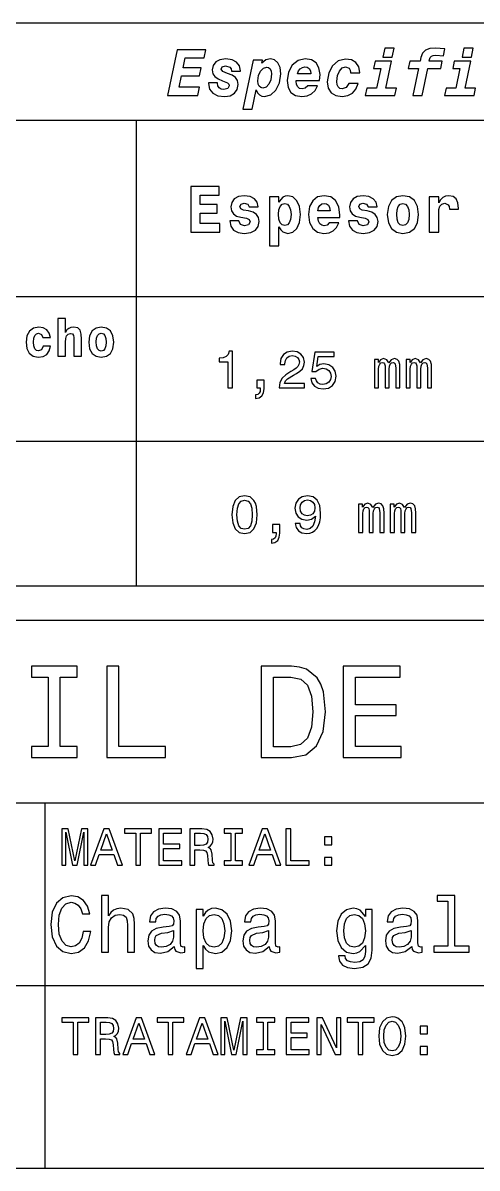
# Model space of a CAD drawing. Extents: x 25 to 410, y 10 to 284.
# Drawn here: x 318.8 to 343.7, y 10 to 72.7 of the extents above; entities that cross this region are included whole.
import ezdxf

# ---------------------------------------------------------------- set-up
doc = ezdxf.new("R2010")
doc.units = 0
doc.layers.get('0').update_dxf_attribs({"linetype": 'CONTINUOUS'})

msp = doc.modelspace()

# ---------------------------------------------------------------- linework, layer by layer
at = {"color": 7}
for p, q in [((290, 72.687), (398.063, 72.687)), ((290, 67.357), (398.063, 67.357)), ((325, 67.357), (325, 41.879)), ((290, 57.711), (398.063, 57.711)), ((290, 49.795), (398.063, 49.795)), ((290, 41.879), (398.063, 41.879)), ((235, 40), (410, 40)), ((275, 30), (410, 30)), ((320, 30), (320, 10)), ((320, 30), (365, 30)), ((275, 20), (410, 20)), ((25, 10), (410, 10))]:
    msp.add_line(p, q, dxfattribs=at)
for points in [[(326.722, 68.718), (328.379, 68.718), (328.473, 69.168), (327.353, 69.168), (327.486, 69.791), (328.469, 69.791), (328.563, 70.234), (327.58, 70.234), (327.695, 70.768), (328.732, 70.768), (328.822, 71.218), (327.252, 71.218)], [(339.031, 70.818), (339.136, 71.304), (338.624, 71.304), (338.52, 70.818)], [(340.163, 68.718), (340.663, 68.718), (340.977, 70.191), (341.686, 70.191), (341.773, 70.587), (341.063, 70.587), (341.081, 70.688), (341.114, 70.8), (341.175, 70.872), (341.272, 70.908), (341.423, 70.919), (341.834, 70.879), (341.917, 71.268), (341.409, 71.304), (341.085, 71.279), (340.847, 71.193), (340.688, 71.038), (340.598, 70.796), (340.555, 70.587), (339.99, 70.587), (339.9, 70.191), (340.465, 70.191)], [(343.369, 70.818), (343.473, 71.304), (342.961, 71.304), (342.857, 70.818)], [(328.974, 69.399), (328.974, 69.366), (329.028, 69.06), (329.201, 68.837), (329.478, 68.703), (329.864, 68.653), (330.159, 68.703), (330.393, 68.833), (330.544, 69.042), (330.598, 69.316), (330.559, 69.543), (330.443, 69.701), (330.256, 69.82), (330, 69.925), (329.745, 70.025), (329.655, 70.162), (329.719, 70.288), (329.903, 70.339), (330.137, 70.263), (330.202, 70.17), (330.235, 70.047), (330.721, 70.047), (330.721, 70.069), (330.667, 70.335), (330.508, 70.541), (330.256, 70.67), (329.921, 70.717), (329.597, 70.674), (329.363, 70.555), (329.215, 70.364), (329.168, 70.112), (329.204, 69.903), (329.312, 69.745), (329.489, 69.618), (329.741, 69.51), (330.011, 69.399), (330.076, 69.337), (330.101, 69.247), (330.026, 69.096), (329.813, 69.046), (329.669, 69.067), (329.557, 69.136), (329.485, 69.244), (329.464, 69.391), (329.464, 69.399)], [(331.355, 67.969), (331.575, 69.031), (331.657, 68.862), (331.758, 68.743), (331.884, 68.678), (332.043, 68.653), (332.374, 68.747), (332.659, 69.013), (332.857, 69.41), (332.933, 69.903), (332.889, 70.249), (332.774, 70.505), (332.59, 70.663), (332.356, 70.721), (332.108, 70.66), (331.881, 70.476), (331.92, 70.652), (331.413, 70.652), (330.854, 67.969)], [(332.158, 70.27), (332.263, 70.245), (332.345, 70.173), (332.403, 70.054), (332.425, 69.892), (332.382, 69.575), (332.273, 69.33), (332.119, 69.172), (331.946, 69.118), (331.834, 69.143), (331.751, 69.219), (331.693, 69.341), (331.675, 69.51), (331.711, 69.806), (331.82, 70.047), (331.974, 70.209)], [(333.772, 69.528), (335.044, 69.528), (335.076, 69.86), (335.018, 70.224), (334.856, 70.494), (334.604, 70.66), (334.269, 70.721), (333.876, 70.627), (333.559, 70.375), (333.351, 69.997), (333.275, 69.525), (333.329, 69.154), (333.484, 68.88), (333.74, 68.714), (334.082, 68.653), (334.374, 68.693), (334.615, 68.797), (334.802, 68.981), (334.943, 69.237), (334.402, 69.237), (334.262, 69.118), (334.1, 69.078), (333.959, 69.103), (333.855, 69.186), (333.79, 69.319), (333.772, 69.503)], [(333.837, 69.899), (333.902, 70.062), (333.995, 70.18), (334.114, 70.252), (334.244, 70.281), (334.381, 70.256), (334.482, 70.184), (334.547, 70.065), (334.572, 69.899)], [(336.654, 69.363), (336.503, 69.15), (336.294, 69.078), (336.164, 69.103), (336.07, 69.179), (336.016, 69.301), (335.998, 69.478), (336.034, 69.799), (336.139, 70.054), (336.286, 70.224), (336.467, 70.285), (336.665, 70.202), (336.722, 70.105), (336.744, 69.975), (336.744, 69.946), (337.259, 69.946), (337.259, 69.971), (337.205, 70.281), (337.047, 70.512), (336.798, 70.66), (336.467, 70.71), (336.074, 70.609), (335.76, 70.346), (335.552, 69.95), (335.476, 69.464), (335.526, 69.114), (335.685, 68.862), (335.941, 68.711), (336.29, 68.657), (336.593, 68.707), (336.848, 68.844), (337.043, 69.064), (337.173, 69.363)], [(338.686, 69.107), (338.999, 70.587), (338.091, 70.587), (338.008, 70.191), (338.401, 70.191), (338.174, 69.107), (337.641, 69.107), (337.558, 68.718), (339.175, 68.718), (339.258, 69.107)], [(343.023, 69.107), (343.336, 70.587), (342.428, 70.587), (342.345, 70.191), (342.738, 70.191), (342.511, 69.107), (341.978, 69.107), (341.895, 68.718), (343.513, 68.718), (343.595, 69.107)], [(327.997, 63.726), (327.997, 61.226), (329.586, 61.226), (329.586, 61.702), (328.516, 61.702), (328.516, 62.275), (329.449, 62.275), (329.449, 62.754), (328.516, 62.754), (328.516, 63.251), (329.557, 63.251), (329.557, 63.726)], [(331.052, 61.994), (331.193, 61.925), (331.243, 61.796), (331.164, 61.637), (330.933, 61.576), (330.714, 61.648), (330.627, 61.85), (330.137, 61.85), (330.188, 61.554), (330.343, 61.335), (330.591, 61.205), (330.93, 61.158), (331.279, 61.205), (331.535, 61.335), (331.693, 61.543), (331.747, 61.824), (331.708, 62.041), (331.6, 62.206), (331.416, 62.325), (331.157, 62.397), (330.876, 62.444), (330.742, 62.505), (330.692, 62.635), (330.753, 62.761), (330.923, 62.815), (331.121, 62.757), (331.2, 62.617), (331.693, 62.617), (331.693, 62.624), (331.639, 62.869), (331.488, 63.06), (331.247, 63.183), (330.93, 63.226), (330.613, 63.183), (330.382, 63.056), (330.238, 62.862), (330.191, 62.61), (330.227, 62.401), (330.335, 62.235), (330.508, 62.116), (330.746, 62.048)], [(332.306, 63.165), (332.306, 60.477), (332.821, 60.477), (332.821, 61.525), (332.922, 61.36), (333.034, 61.245), (333.322, 61.158), (333.592, 61.226), (333.808, 61.428), (333.949, 61.756), (334.003, 62.196), (333.949, 62.631), (333.808, 62.956), (333.592, 63.157), (333.322, 63.229), (333.163, 63.208), (333.034, 63.143), (332.922, 63.028), (332.821, 62.866), (332.821, 63.165)], [(333.149, 62.797), (333.286, 62.757), (333.394, 62.642), (333.462, 62.455), (333.487, 62.196), (333.462, 61.933), (333.394, 61.742), (333.286, 61.626), (333.149, 61.59), (332.997, 61.626), (332.886, 61.745), (332.817, 61.94), (332.796, 62.21), (332.817, 62.462), (332.889, 62.646), (333.001, 62.757)], [(335.573, 61.745), (335.465, 61.623), (335.31, 61.58), (335.173, 61.608), (335.065, 61.695), (334.986, 61.839), (334.95, 62.037), (336.157, 62.037), (336.16, 62.167), (336.103, 62.624), (335.933, 62.959), (335.663, 63.161), (335.296, 63.229), (334.946, 63.157), (334.676, 62.956), (334.503, 62.628), (334.446, 62.196), (334.503, 61.756), (334.676, 61.428), (334.939, 61.226), (335.285, 61.158), (335.573, 61.194), (335.804, 61.299), (335.98, 61.479), (336.113, 61.745)], [(335.631, 62.408), (334.961, 62.408), (334.99, 62.574), (335.065, 62.7), (335.17, 62.779), (335.296, 62.808), (335.429, 62.779), (335.534, 62.703), (335.598, 62.577)], [(337.558, 61.994), (337.699, 61.925), (337.749, 61.796), (337.67, 61.637), (337.439, 61.576), (337.219, 61.648), (337.133, 61.85), (336.643, 61.85), (336.693, 61.554), (336.848, 61.335), (337.097, 61.205), (337.436, 61.158), (337.785, 61.205), (338.041, 61.335), (338.199, 61.543), (338.253, 61.824), (338.214, 62.041), (338.106, 62.206), (337.922, 62.325), (337.663, 62.397), (337.382, 62.444), (337.248, 62.505), (337.198, 62.635), (337.259, 62.761), (337.428, 62.815), (337.626, 62.757), (337.706, 62.617), (338.199, 62.617), (338.199, 62.624), (338.145, 62.869), (337.994, 63.06), (337.753, 63.183), (337.436, 63.226), (337.119, 63.183), (336.888, 63.056), (336.744, 62.862), (336.697, 62.61), (336.733, 62.401), (336.841, 62.235), (337.014, 62.116), (337.252, 62.048)], [(338.761, 62.192), (338.819, 61.749), (338.988, 61.425), (339.258, 61.226), (339.619, 61.158), (339.975, 61.226), (340.245, 61.425), (340.415, 61.749), (340.476, 62.192), (340.415, 62.631), (340.245, 62.959), (339.972, 63.157), (339.615, 63.229), (339.258, 63.157), (338.988, 62.959), (338.819, 62.631)], [(339.619, 62.801), (339.763, 62.761), (339.871, 62.646), (339.936, 62.455), (339.961, 62.196), (339.936, 61.933), (339.871, 61.742), (339.763, 61.626), (339.619, 61.59), (339.471, 61.626), (339.363, 61.745), (339.298, 61.94), (339.276, 62.21), (339.298, 62.462), (339.366, 62.646), (339.474, 62.761)], [(341.059, 63.161), (341.059, 61.226), (341.578, 61.226), (341.578, 62.21), (341.589, 62.469), (341.643, 62.657), (341.744, 62.772), (341.91, 62.812), (342.093, 62.729), (342.144, 62.631), (342.162, 62.498), (342.162, 62.487), (342.663, 62.487), (342.663, 62.52), (342.63, 62.83), (342.536, 63.049), (342.374, 63.179), (342.14, 63.226), (341.953, 63.201), (341.802, 63.129), (341.675, 63.006), (341.578, 62.833), (341.578, 63.161)], [(320.723, 56.505), (320.723, 54.436), (321.135, 54.436), (321.135, 55.206), (321.147, 55.416), (321.19, 55.566), (321.274, 55.655), (321.403, 55.687), (321.51, 55.658), (321.568, 55.583), (321.588, 55.459), (321.594, 55.298), (321.594, 54.436), (322.006, 54.436), (322.006, 55.376), (321.991, 55.652), (321.934, 55.86), (321.801, 55.989), (321.565, 56.036), (321.427, 56.018), (321.311, 55.966), (321.216, 55.877), (321.135, 55.747), (321.135, 56.505)], [(319.902, 54.989), (319.821, 54.799), (319.657, 54.73), (319.542, 54.759), (319.455, 54.851), (319.403, 55.004), (319.386, 55.214), (319.403, 55.422), (319.458, 55.574), (319.545, 55.664), (319.657, 55.696), (319.821, 55.635), (319.899, 55.471), (320.305, 55.471), (320.245, 55.707), (320.115, 55.886), (319.919, 55.998), (319.666, 56.038), (319.378, 55.978), (319.159, 55.811), (319.017, 55.549), (318.971, 55.206), (319.017, 54.866), (319.15, 54.606), (319.36, 54.439), (319.64, 54.381), (319.905, 54.425), (320.109, 54.543), (320.245, 54.736), (320.305, 54.989)], [(322.409, 55.208), (322.455, 54.854), (322.591, 54.595), (322.807, 54.436), (323.095, 54.381), (323.38, 54.436), (323.597, 54.595), (323.732, 54.854), (323.781, 55.208), (323.732, 55.56), (323.597, 55.822), (323.378, 55.981), (323.092, 56.038), (322.807, 55.981), (322.591, 55.822), (322.455, 55.56)], [(323.095, 55.696), (323.21, 55.664), (323.297, 55.572), (323.349, 55.419), (323.369, 55.211), (323.349, 55.001), (323.297, 54.848), (323.21, 54.756), (323.095, 54.727), (322.977, 54.756), (322.891, 54.851), (322.839, 55.007), (322.821, 55.223), (322.839, 55.425), (322.893, 55.572), (322.98, 55.664)], [(330.025, 52.706), (330.287, 52.706), (330.287, 54.72), (330.091, 54.72), (330.039, 54.544), (329.936, 54.426), (329.777, 54.357), (329.558, 54.334), (329.558, 54.129), (330.025, 54.129)], [(332.843, 52.706), (334.218, 52.706), (334.218, 52.953), (333.132, 52.953), (333.192, 53.089), (333.296, 53.201), (333.616, 53.406), (333.786, 53.492), (333.976, 53.616), (334.111, 53.76), (334.189, 53.93), (334.218, 54.123), (334.169, 54.366), (334.034, 54.556), (333.826, 54.677), (333.558, 54.72), (333.281, 54.671), (333.071, 54.536), (332.936, 54.319), (332.889, 54.034), (332.889, 53.994), (333.152, 53.994), (333.152, 54.017), (333.178, 54.213), (333.255, 54.357), (333.379, 54.449), (333.544, 54.481), (333.711, 54.452), (333.835, 54.38), (333.915, 54.268), (333.944, 54.126), (333.924, 53.994), (333.869, 53.881), (333.777, 53.783), (333.65, 53.697), (333.48, 53.605), (333.198, 53.426), (332.999, 53.236), (332.881, 53.005), (332.843, 52.714)], [(334.567, 53.227), (334.63, 52.991), (334.771, 52.806), (334.979, 52.691), (335.244, 52.648), (335.535, 52.7), (335.763, 52.841), (335.907, 53.066), (335.961, 53.354), (335.912, 53.622), (335.774, 53.832), (335.558, 53.968), (335.278, 54.017), (335.062, 53.982), (334.895, 53.887), (334.976, 54.426), (335.852, 54.426), (335.852, 54.662), (334.783, 54.662), (334.624, 53.602), (334.855, 53.602), (335.022, 53.737), (335.235, 53.786), (335.42, 53.755), (335.561, 53.662), (335.65, 53.521), (335.682, 53.34), (335.65, 53.158), (335.558, 53.017), (335.417, 52.928), (335.235, 52.896), (335.083, 52.916), (334.964, 52.982), (334.878, 53.086), (334.835, 53.227)], [(338.054, 52.706), (338.287, 52.706), (338.287, 53.74), (338.302, 53.896), (338.345, 54.008), (338.411, 54.074), (338.497, 54.1), (338.567, 54.077), (338.613, 54.02), (338.636, 53.922), (338.644, 53.792), (338.644, 52.706), (338.863, 52.706), (338.863, 53.74), (338.878, 53.893), (338.921, 54.005), (338.99, 54.074), (339.077, 54.1), (339.146, 54.077), (339.192, 54.02), (339.221, 53.792), (339.221, 52.706), (339.454, 52.706), (339.454, 53.775), (339.44, 53.997), (339.394, 54.167), (339.302, 54.27), (339.152, 54.308), (338.976, 54.25), (338.84, 54.083), (338.734, 54.247), (338.555, 54.308), (338.391, 54.25), (338.278, 54.089), (338.278, 54.253), (338.054, 54.253)], [(339.789, 52.706), (340.022, 52.706), (340.022, 53.74), (340.036, 53.896), (340.08, 54.008), (340.146, 54.074), (340.232, 54.1), (340.302, 54.077), (340.348, 54.02), (340.371, 53.922), (340.379, 53.792), (340.379, 52.706), (340.598, 52.706), (340.598, 53.74), (340.613, 53.893), (340.656, 54.005), (340.725, 54.074), (340.812, 54.1), (340.881, 54.077), (340.927, 54.02), (340.956, 53.792), (340.956, 52.706), (341.189, 52.706), (341.189, 53.775), (341.175, 53.997), (341.129, 54.167), (341.036, 54.27), (340.887, 54.308), (340.711, 54.25), (340.575, 54.083), (340.469, 54.247), (340.29, 54.308), (340.126, 54.25), (340.013, 54.089), (340.013, 54.253), (339.789, 54.253)], [(331.613, 52.706), (331.806, 52.706), (331.806, 52.651), (331.791, 52.513), (331.745, 52.415), (331.665, 52.351), (331.544, 52.319), (331.544, 52.123), (331.742, 52.17), (331.889, 52.276), (331.979, 52.446), (332.01, 52.674), (332.01, 53.138), (331.613, 53.138)], [(330.25, 45.766), (330.293, 45.314), (330.428, 44.991), (330.644, 44.795), (330.944, 44.732), (331.241, 44.795), (331.457, 44.991), (331.59, 45.314), (331.636, 45.766), (331.59, 46.216), (331.535, 46.394), (331.457, 46.541), (331.241, 46.737), (330.944, 46.804), (330.644, 46.737), (330.428, 46.538), (330.293, 46.216)], [(330.526, 45.766), (330.549, 46.115), (330.621, 46.366), (330.751, 46.513), (330.944, 46.564), (331.134, 46.513), (331.264, 46.366), (331.336, 46.115), (331.359, 45.766), (331.336, 45.415), (331.264, 45.164), (331.134, 45.017), (330.944, 44.968), (330.751, 45.017), (330.621, 45.164), (330.549, 45.415)], [(333.722, 45.285), (333.766, 45.057), (333.889, 44.881), (334.085, 44.772), (334.345, 44.732), (334.515, 44.752), (334.668, 44.804), (334.797, 44.893), (334.907, 45.02), (334.993, 45.178), (335.057, 45.374), (335.094, 45.599), (335.108, 45.858), (335.059, 46.265), (334.918, 46.562), (334.693, 46.74), (334.385, 46.804), (334.103, 46.752), (333.889, 46.613), (333.751, 46.4), (333.705, 46.132), (333.751, 45.855), (333.887, 45.645), (334.088, 45.513), (334.345, 45.469), (334.616, 45.524), (334.82, 45.691), (334.774, 45.371), (334.682, 45.144), (334.541, 45.008), (334.348, 44.965), (334.198, 44.985), (334.088, 45.049), (334.016, 45.149), (333.987, 45.285)], [(333.985, 46.135), (334.013, 46.314), (334.094, 46.455), (334.221, 46.544), (334.385, 46.576), (334.555, 46.544), (334.685, 46.455), (334.766, 46.317), (334.797, 46.138), (334.766, 45.956), (334.685, 45.821), (334.552, 45.737), (334.376, 45.708), (334.218, 45.737), (334.094, 45.821), (334.013, 45.953)], [(337.186, 44.789), (337.42, 44.789), (337.42, 45.824), (337.434, 45.979), (337.477, 46.092), (337.544, 46.158), (337.63, 46.184), (337.699, 46.161), (337.745, 46.103), (337.768, 46.005), (337.777, 45.876), (337.777, 44.789), (337.996, 44.789), (337.996, 45.824), (338.01, 45.977), (338.054, 46.089), (338.123, 46.158), (338.209, 46.184), (338.278, 46.161), (338.325, 46.103), (338.353, 45.876), (338.353, 44.789), (338.587, 44.789), (338.587, 45.858), (338.572, 46.08), (338.526, 46.25), (338.434, 46.354), (338.284, 46.391), (338.108, 46.334), (337.973, 46.167), (337.866, 46.331), (337.688, 46.391), (337.523, 46.334), (337.411, 46.172), (337.411, 46.337), (337.186, 46.337)], [(338.921, 44.789), (339.155, 44.789), (339.155, 45.824), (339.169, 45.979), (339.212, 46.092), (339.278, 46.158), (339.365, 46.184), (339.434, 46.161), (339.48, 46.103), (339.503, 46.005), (339.512, 45.876), (339.512, 44.789), (339.731, 44.789), (339.731, 45.824), (339.745, 45.977), (339.789, 46.089), (339.858, 46.158), (339.944, 46.184), (340.013, 46.161), (340.059, 46.103), (340.088, 45.876), (340.088, 44.789), (340.322, 44.789), (340.322, 45.858), (340.307, 46.08), (340.261, 46.25), (340.169, 46.354), (340.019, 46.391), (339.843, 46.334), (339.708, 46.167), (339.601, 46.331), (339.423, 46.391), (339.258, 46.334), (339.146, 46.172), (339.146, 46.337), (338.921, 46.337)], [(332.48, 44.789), (332.673, 44.789), (332.673, 44.734), (332.659, 44.596), (332.613, 44.498), (332.532, 44.435), (332.411, 44.403), (332.411, 44.207), (332.61, 44.253), (332.757, 44.36), (332.846, 44.53), (332.878, 44.757), (332.878, 45.221), (332.48, 45.221)], [(320.185, 33.075), (319.263, 33.075), (319.263, 32.469), (321.77, 32.469), (321.77, 33.075), (320.848, 33.075), (320.848, 36.864), (321.77, 36.864), (321.77, 37.469), (319.263, 37.469), (319.263, 36.864), (320.185, 36.864)], [(323.391, 32.469), (326.604, 32.469), (326.604, 33.075), (324.054, 33.075), (324.054, 37.469), (323.391, 37.469)], [(333.521, 37.469), (331.857, 37.469), (331.857, 32.469), (333.521, 32.469), (334.306, 32.628), (334.89, 33.111), (335.25, 33.896), (335.38, 34.969), (335.264, 36.065), (335.12, 36.497), (334.919, 36.843), (334.335, 37.311), (333.953, 37.426)], [(336.352, 32.469), (339.522, 32.469), (339.522, 33.075), (337.015, 33.075), (337.015, 34.768), (339.249, 34.768), (339.249, 35.366), (337.015, 35.366), (337.015, 36.864), (339.465, 36.864), (339.465, 37.469), (336.352, 37.469)], [(333.47, 36.871), (334.018, 36.763), (334.393, 36.432), (334.616, 35.841), (334.688, 34.969), (334.609, 34.127), (334.385, 33.536), (334.004, 33.183), (333.47, 33.067), (332.527, 33.067), (332.527, 36.871)], [(320.925, 26.576), (321.146, 26.576), (321.146, 28.392), (321.521, 26.576), (321.769, 26.576), (322.141, 28.392), (322.141, 26.576), (322.365, 26.576), (322.365, 28.576), (322.014, 28.576), (321.645, 26.813), (321.279, 28.576), (320.925, 28.576)], [(322.504, 26.576), (322.769, 26.576), (322.979, 27.164), (323.778, 27.164), (323.988, 26.576), (324.259, 26.576), (323.527, 28.579), (323.233, 28.579)], [(323.072, 27.409), (323.38, 28.291), (323.688, 27.409)], [(324.982, 26.576), (325.247, 26.576), (325.247, 28.334), (325.853, 28.334), (325.853, 28.576), (324.374, 28.576), (324.374, 28.334), (324.982, 28.334)], [(326.244, 26.576), (327.512, 26.576), (327.512, 26.818), (326.51, 26.818), (326.51, 27.496), (327.403, 27.496), (327.403, 27.735), (326.51, 27.735), (326.51, 28.334), (327.489, 28.334), (327.489, 28.576), (326.244, 28.576)], [(327.942, 26.576), (328.21, 26.576), (328.21, 27.421), (328.484, 27.421), (328.685, 27.412), (328.812, 27.372), (328.881, 27.277), (328.91, 27.107), (328.925, 26.847), (328.942, 26.677), (328.976, 26.576), (329.279, 26.576), (329.279, 26.631), (329.213, 26.712), (329.19, 26.862), (329.17, 27.184), (329.121, 27.424), (329.054, 27.499), (328.951, 27.553), (329.066, 27.625), (329.146, 27.726), (329.198, 27.853), (329.216, 28.006), (329.175, 28.248), (329.06, 28.429), (328.87, 28.539), (328.61, 28.576), (327.942, 28.576)], [(328.536, 28.331), (328.711, 28.314), (328.835, 28.259), (328.913, 28.159), (328.939, 28), (328.91, 27.833), (328.832, 27.732), (328.7, 27.68), (328.518, 27.666), (328.21, 27.666), (328.21, 28.331)], [(330.187, 26.818), (329.818, 26.818), (329.818, 26.576), (330.821, 26.576), (330.821, 26.818), (330.452, 26.818), (330.452, 28.334), (330.821, 28.334), (330.821, 28.576), (329.818, 28.576), (329.818, 28.334), (330.187, 28.334)], [(331.178, 26.576), (331.443, 26.576), (331.654, 27.164), (332.452, 27.164), (332.662, 26.576), (332.933, 26.576), (332.201, 28.579), (331.907, 28.579)], [(331.746, 27.409), (332.054, 28.291), (332.363, 27.409)], [(333.204, 26.576), (334.489, 26.576), (334.489, 26.818), (333.469, 26.818), (333.469, 28.576), (333.204, 28.576)], [(335.325, 27.695), (335.723, 27.695), (335.723, 28.124), (335.325, 28.124)], [(335.325, 26.576), (335.723, 26.576), (335.723, 27.006), (335.325, 27.006)], [(322.106, 22.942), (322.02, 22.579), (321.877, 22.32), (321.678, 22.16), (321.445, 22.108), (321.164, 22.185), (320.943, 22.419), (320.796, 22.799), (320.749, 23.327), (320.796, 23.85), (320.939, 24.234), (321.159, 24.468), (321.445, 24.55), (321.652, 24.507), (321.829, 24.386), (321.968, 24.191), (322.063, 23.923), (322.473, 23.923), (322.344, 24.334), (322.119, 24.645), (321.812, 24.84), (321.445, 24.909), (320.986, 24.801), (320.636, 24.498), (320.412, 24.001), (320.334, 23.327), (320.412, 22.652), (320.636, 22.155), (320.986, 21.848), (321.445, 21.745), (321.847, 21.827), (322.171, 22.056), (322.4, 22.432), (322.521, 22.942)], [(323.113, 21.827), (323.494, 21.827), (323.494, 23.167), (323.533, 23.474), (323.658, 23.698), (323.852, 23.837), (324.112, 23.889), (324.319, 23.845), (324.449, 23.729), (324.514, 23.534), (324.535, 23.275), (324.535, 21.827), (324.916, 21.827), (324.916, 23.353), (324.899, 23.66), (324.821, 23.915), (324.566, 24.148), (324.168, 24.23), (323.952, 24.2), (323.766, 24.118), (323.61, 23.988), (323.494, 23.811), (323.494, 24.93), (323.113, 24.93)], [(342.086, 24.611), (342.086, 22.147), (341.303, 22.147), (341.303, 21.827), (343.244, 21.827), (343.244, 22.147), (342.466, 22.147), (342.466, 24.93), (341.489, 24.93), (341.489, 24.611)], [(327.095, 22.129), (327.095, 22.116), (327.116, 21.969), (327.181, 21.866), (327.453, 21.783), (327.665, 21.818), (327.665, 22.112), (327.574, 22.099), (327.453, 22.155), (327.432, 22.328), (327.432, 23.53), (327.38, 23.837), (327.229, 24.053), (326.965, 24.183), (326.593, 24.23), (326.23, 24.178), (325.962, 24.031), (325.793, 23.802), (325.737, 23.5), (325.737, 23.474), (326.079, 23.474), (326.109, 23.655), (326.204, 23.785), (326.36, 23.863), (326.58, 23.893), (326.792, 23.871), (326.943, 23.807), (327.034, 23.694), (327.064, 23.539), (327.047, 23.357), (326.978, 23.266), (326.805, 23.223), (326.481, 23.188), (326.109, 23.111), (325.845, 22.972), (325.69, 22.756), (325.642, 22.436), (325.685, 22.151), (325.819, 21.939), (326.035, 21.805), (326.334, 21.758), (326.736, 21.848)], [(328.677, 23.789), (328.677, 24.148), (328.296, 24.148), (328.296, 20.928), (328.677, 20.928), (328.677, 22.181), (328.811, 21.978), (328.962, 21.844), (329.342, 21.745), (329.705, 21.827), (329.991, 22.073), (330.177, 22.462), (330.246, 22.99), (330.177, 23.513), (329.991, 23.902), (329.705, 24.144), (329.342, 24.23), (329.135, 24.204), (328.958, 24.122), (328.806, 23.984)], [(329.278, 22.086), (329.022, 22.142), (328.837, 22.315), (328.72, 22.596), (328.681, 22.99), (328.72, 23.379), (328.837, 23.66), (329.022, 23.828), (329.278, 23.889), (329.511, 23.828), (329.697, 23.655), (329.814, 23.374), (329.857, 22.99), (329.814, 22.6), (329.697, 22.315), (329.511, 22.142)], [(332.299, 22.129), (332.299, 22.116), (332.321, 21.969), (332.386, 21.866), (332.658, 21.783), (332.87, 21.818), (332.87, 22.112), (332.779, 22.099), (332.658, 22.155), (332.636, 22.328), (332.636, 23.53), (332.584, 23.837), (332.433, 24.053), (332.169, 24.183), (331.798, 24.23), (331.435, 24.178), (331.167, 24.031), (330.998, 23.802), (330.942, 23.5), (330.942, 23.474), (331.283, 23.474), (331.314, 23.655), (331.409, 23.785), (331.564, 23.863), (331.785, 23.893), (331.997, 23.871), (332.148, 23.807), (332.239, 23.694), (332.269, 23.539), (332.252, 23.357), (332.182, 23.266), (332.01, 23.223), (331.685, 23.188), (331.314, 23.111), (331.05, 22.972), (330.894, 22.756), (330.847, 22.436), (330.89, 22.151), (331.024, 21.939), (331.24, 21.805), (331.538, 21.758), (331.94, 21.848)], [(337.932, 21.93), (337.932, 24.148), (337.569, 24.148), (337.569, 23.772), (337.27, 24.113), (337.089, 24.2), (336.886, 24.23), (336.518, 24.144), (336.233, 23.902), (336.047, 23.513), (335.982, 22.99), (336.047, 22.462), (336.233, 22.073), (336.518, 21.827), (336.886, 21.745), (337.093, 21.775), (337.266, 21.853), (337.569, 22.181), (337.569, 21.853), (337.534, 21.593), (337.439, 21.407), (337.257, 21.299), (336.985, 21.26), (336.747, 21.286), (336.579, 21.351), (336.479, 21.464), (336.449, 21.615), (336.082, 21.615), (336.082, 21.598), (336.138, 21.321), (336.311, 21.113), (336.587, 20.979), (336.963, 20.932), (337.413, 20.997), (337.711, 21.178), (337.88, 21.494)], [(336.376, 22.99), (336.414, 23.374), (336.531, 23.66), (336.713, 23.828), (336.955, 23.889), (337.21, 23.828), (337.4, 23.66), (337.517, 23.374), (337.56, 22.99), (337.517, 22.596), (337.4, 22.315), (337.21, 22.142), (336.955, 22.086), (336.713, 22.142), (336.531, 22.315), (336.414, 22.6)], [(340.106, 22.129), (340.106, 22.116), (340.128, 21.969), (340.193, 21.866), (340.465, 21.783), (340.677, 21.818), (340.677, 22.112), (340.586, 22.099), (340.465, 22.155), (340.443, 22.328), (340.443, 23.53), (340.391, 23.837), (340.24, 24.053), (339.976, 24.183), (339.605, 24.23), (339.242, 24.178), (338.973, 24.031), (338.805, 23.802), (338.749, 23.5), (338.749, 23.474), (339.09, 23.474), (339.12, 23.655), (339.216, 23.785), (339.371, 23.863), (339.592, 23.893), (339.803, 23.871), (339.955, 23.807), (340.046, 23.694), (340.076, 23.539), (340.059, 23.357), (339.989, 23.266), (339.816, 23.223), (339.492, 23.188), (339.12, 23.111), (338.857, 22.972), (338.701, 22.756), (338.654, 22.436), (338.697, 22.151), (338.831, 21.939), (339.047, 21.805), (339.345, 21.758), (339.747, 21.848)], [(327.051, 22.639), (326.999, 22.415), (326.861, 22.242), (326.654, 22.129), (326.399, 22.09), (326.234, 22.112), (326.118, 22.181), (326.044, 22.302), (326.022, 22.471), (326.04, 22.622), (326.109, 22.73), (326.386, 22.851), (326.736, 22.903), (327.051, 23.007)], [(332.256, 22.639), (332.204, 22.415), (332.066, 22.242), (331.858, 22.129), (331.603, 22.09), (331.439, 22.112), (331.322, 22.181), (331.249, 22.302), (331.227, 22.471), (331.244, 22.622), (331.314, 22.73), (331.59, 22.851), (331.94, 22.903), (332.256, 23.007)], [(340.063, 22.639), (340.011, 22.415), (339.873, 22.242), (339.665, 22.129), (339.41, 22.09), (339.246, 22.112), (339.129, 22.181), (339.056, 22.302), (339.034, 22.471), (339.051, 22.622), (339.12, 22.73), (339.397, 22.851), (339.747, 22.903), (340.063, 23.007)], [(321.55, 16.225), (321.815, 16.225), (321.815, 17.982), (322.421, 17.982), (322.421, 18.225), (320.942, 18.225), (320.942, 17.982), (321.55, 17.982)], [(322.775, 16.225), (323.043, 16.225), (323.043, 17.069), (323.317, 17.069), (323.519, 17.06), (323.645, 17.02), (323.715, 16.925), (323.743, 16.755), (323.758, 16.495), (323.775, 16.325), (323.81, 16.225), (324.112, 16.225), (324.112, 16.279), (324.046, 16.36), (324.023, 16.51), (324.003, 16.833), (323.954, 17.072), (323.887, 17.147), (323.784, 17.201), (323.899, 17.274), (323.98, 17.374), (324.032, 17.501), (324.049, 17.654), (324.009, 17.896), (323.893, 18.078), (323.703, 18.187), (323.444, 18.225), (322.775, 18.225)], [(324.277, 16.225), (324.542, 16.225), (324.752, 16.812), (325.55, 16.812), (325.761, 16.225), (326.032, 16.225), (325.3, 18.227), (325.006, 18.227)], [(326.755, 16.225), (327.02, 16.225), (327.02, 17.982), (327.625, 17.982), (327.625, 18.225), (326.147, 18.225), (326.147, 17.982), (326.755, 17.982)], [(327.746, 16.225), (328.011, 16.225), (328.222, 16.812), (329.02, 16.812), (329.23, 16.225), (329.501, 16.225), (328.769, 18.227), (328.475, 18.227)], [(329.637, 16.225), (329.859, 16.225), (329.859, 18.04), (330.233, 16.225), (330.481, 16.225), (330.853, 18.04), (330.853, 16.225), (331.078, 16.225), (331.078, 18.225), (330.726, 18.225), (330.357, 16.461), (329.991, 18.225), (329.637, 18.225)], [(331.96, 16.467), (331.591, 16.467), (331.591, 16.225), (332.594, 16.225), (332.594, 16.467), (332.225, 16.467), (332.225, 17.982), (332.594, 17.982), (332.594, 18.225), (331.591, 18.225), (331.591, 17.982), (331.96, 17.982)], [(333.222, 16.225), (334.49, 16.225), (334.49, 16.467), (333.487, 16.467), (333.487, 17.144), (334.38, 17.144), (334.38, 17.383), (333.487, 17.383), (333.487, 17.982), (334.467, 17.982), (334.467, 18.225), (333.222, 18.225)], [(334.905, 16.225), (335.144, 16.225), (335.144, 17.864), (335.911, 16.225), (336.219, 16.225), (336.219, 18.225), (335.977, 18.225), (335.977, 16.585), (335.219, 18.225), (334.905, 18.225)], [(337.164, 16.225), (337.429, 16.225), (337.429, 17.982), (338.034, 17.982), (338.034, 18.225), (336.556, 18.225), (336.556, 17.982), (337.164, 17.982)], [(338.291, 17.225), (338.343, 16.775), (338.493, 16.444), (338.726, 16.239), (339.032, 16.17), (339.334, 16.239), (339.57, 16.444), (339.717, 16.775), (339.772, 17.225), (339.717, 17.671), (339.654, 17.853), (339.57, 18.003), (339.334, 18.207), (339.19, 18.259), (339.032, 18.279), (338.723, 18.207), (338.49, 18.005), (338.343, 17.674)], [(323.369, 17.98), (323.545, 17.962), (323.668, 17.908), (323.746, 17.807), (323.772, 17.648), (323.743, 17.481), (323.666, 17.38), (323.533, 17.328), (323.351, 17.314), (323.043, 17.314), (323.043, 17.98)], [(324.844, 17.057), (325.153, 17.939), (325.461, 17.057)], [(328.314, 17.057), (328.622, 17.939), (328.931, 17.057)], [(338.568, 17.225), (338.599, 17.573), (338.694, 17.83), (338.841, 17.985), (339.032, 18.04), (339.219, 17.985), (339.366, 17.827), (339.461, 17.57), (339.496, 17.225), (339.461, 16.876), (339.366, 16.619), (339.219, 16.464), (339.032, 16.412), (338.841, 16.464), (338.694, 16.619), (338.599, 16.873)], [(340.568, 17.343), (340.965, 17.343), (340.965, 17.772), (340.568, 17.772)], [(340.568, 16.225), (340.965, 16.225), (340.965, 16.654), (340.568, 16.654)]]:
    msp.add_lwpolyline(points, close=True, dxfattribs=at)

doc.saveas('drawing.dxf')
